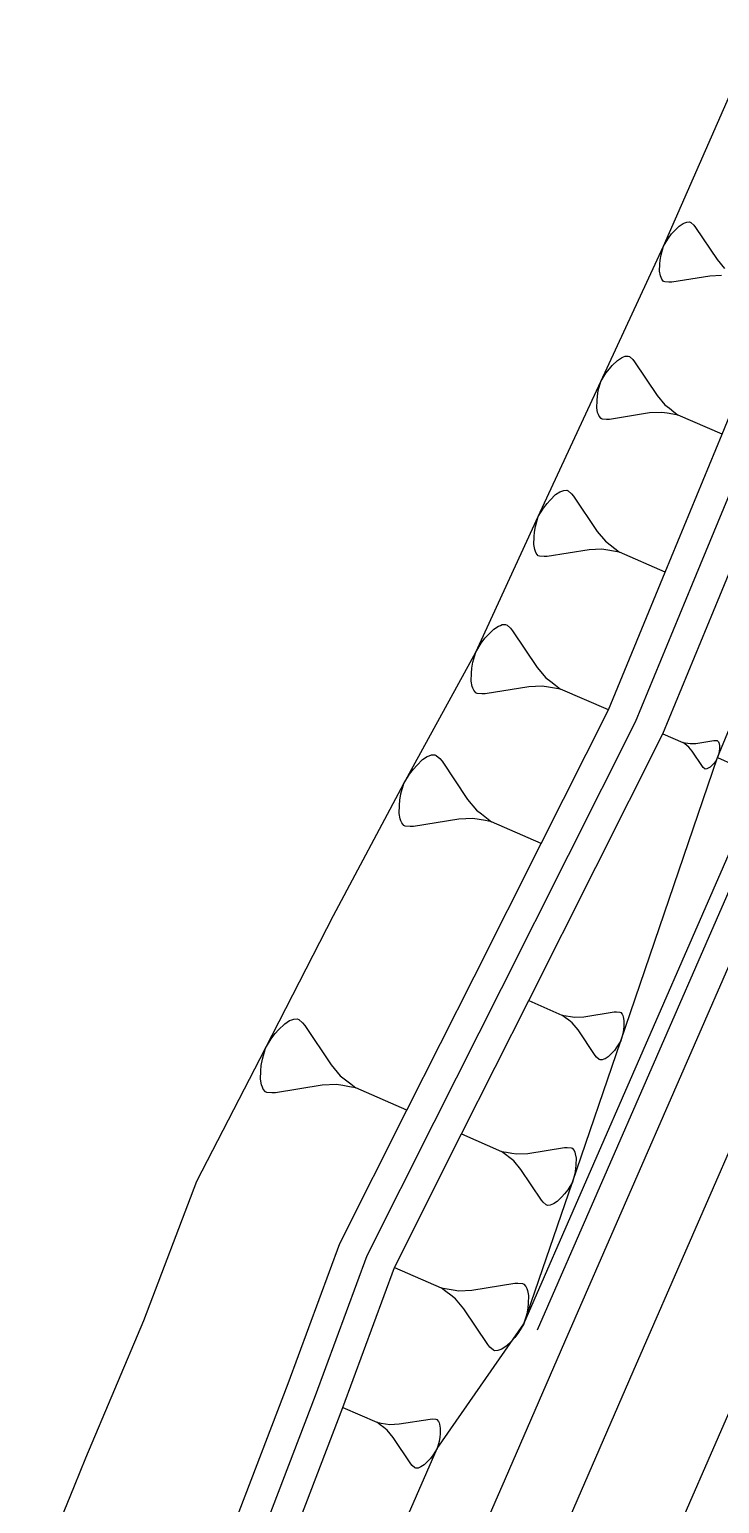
# Model space of a CAD drawing. Extents: x 386614 to 387594, y 803230 to 804419.
# Drawn here: x 387141.89 to 387165.04, y 803827.11 to 803876.54 of the extents above; entities that cross this region are included whole.
import ezdxf

# ---------------------------------------------------------------- set-up
doc = ezdxf.new("R2010")
doc.units = 0
doc.layers.get('0').update_dxf_attribs({"linetype": 'CONTINUOUS'})

msp = doc.modelspace()

# ---------------------------------------------------------------- linework, layer by layer
at = {"color": 7}
for p, q in [((387163.3223, 803869.5416), (387163.4317, 803869.6837)), ((387163.4317, 803869.6837), (387163.5238, 803869.7859)), ((387163.5238, 803869.7859), (387163.6905, 803869.9505)), ((387163.6905, 803869.9505), (387163.8225, 803870.0354)), ((387163.8225, 803870.0354), (387163.8797, 803870.0578)), ((387163.8797, 803870.0578), (387163.937, 803870.0803)), ((387163.937, 803870.0803), (387164.0342, 803870.0854)), ((387164.0342, 803870.0854), (387164.074, 803870.068)), ((387164.074, 803870.068), (387164.1763, 803869.9759)), ((387164.1763, 803869.9759), (387164.2386, 803869.9013)), ((387164.2386, 803869.9013), (387164.9572, 803868.8283)), ((387163.0787, 803868.9833), (387163.1606, 803869.2798)), ((387163.1606, 803869.2798), (387163.3223, 803869.5416)), ((387163.0367, 803868.6694), (387163.049, 803868.8064)), ((387163.049, 803868.8064), (387163.0787, 803868.9833)), ((387164.9572, 803868.8283), (387165.2066, 803868.5297)), ((387163.0295, 803868.4352), (387163.0367, 803868.6694)), ((387163.057, 803868.2808), (387163.0295, 803868.4352)), ((387163.0795, 803868.2235), (387163.057, 803868.2808)), ((387163.102, 803868.1662), (387163.0795, 803868.2235)), ((387164.7137, 803868.2701), (387163.4384, 803868.0669)), ((387165.1023, 803868.2904), (387164.7137, 803868.2701)), ((387163.1644, 803868.0916), (387163.102, 803868.1662)), ((387163.2042, 803868.0742), (387163.1644, 803868.0916)), ((387163.3413, 803868.0619), (387163.2042, 803868.0742)), ((387163.4384, 803868.0669), (387163.3413, 803868.0619)), ((387161.3447, 803865.1653), (387161.4414, 803865.2727)), ((387161.4414, 803865.2727), (387161.6165, 803865.4456)), ((387161.6165, 803865.4456), (387161.755, 803865.5347)), ((387161.755, 803865.5347), (387161.8152, 803865.5583)), ((387161.8152, 803865.5583), (387161.8753, 803865.5819)), ((387161.8753, 803865.5819), (387161.9774, 803865.5872)), ((387161.9774, 803865.5872), (387162.0192, 803865.569)), ((387162.0192, 803865.569), (387162.1266, 803865.4723)), ((387162.1266, 803865.4723), (387162.1921, 803865.3939)), ((387162.1921, 803865.3939), (387162.9468, 803864.267)), ((387160.9739, 803864.4298), (387161.0599, 803864.7412)), ((387161.0599, 803864.7412), (387161.2297, 803865.0161)), ((387161.2297, 803865.0161), (387161.3447, 803865.1653)), ((387160.9298, 803864.1001), (387160.9427, 803864.244)), ((387160.9427, 803864.244), (387160.9739, 803864.4298)), ((387162.9468, 803864.267), (387163.2088, 803863.9533)), ((387160.9222, 803863.8541), (387160.9298, 803864.1001)), ((387160.9511, 803863.6919), (387160.9222, 803863.8541)), ((387163.2088, 803863.9533), (387163.358, 803863.8384)), ((387163.358, 803863.8384), (387163.5073, 803863.7234)), ((387160.9747, 803863.6318), (387160.9511, 803863.6919)), ((387160.9984, 803863.5716), (387160.9747, 803863.6318)), ((387161.0638, 803863.4932), (387160.9984, 803863.5716)), ((387161.1057, 803863.4749), (387161.0638, 803863.4932)), ((387161.2496, 803863.462), (387161.1057, 803863.4749)), ((387161.3517, 803863.4674), (387161.2496, 803863.462)), ((387162.691, 803863.6807), (387161.3517, 803863.4674)), ((387163.0991, 803863.702), (387162.691, 803863.6807)), ((387163.2849, 803863.6708), (387163.0991, 803863.702)), ((387163.4707, 803863.6396), (387163.2849, 803863.6708)), ((387163.6565, 803863.6084), (387163.4707, 803863.6396)), ((387163.5073, 803863.7234), (387163.6565, 803863.6084)), ((387165.1223, 803862.969), (387163.6565, 803863.6084)), ((387159.3568, 803860.7608), (387159.5404, 803860.9421)), ((387159.5404, 803860.9421), (387159.6857, 803861.0355)), ((387159.6857, 803861.0355), (387159.7487, 803861.0602)), ((387159.7487, 803861.0602), (387159.8118, 803861.085)), ((387159.8118, 803861.085), (387159.9187, 803861.0906)), ((387159.9187, 803861.0906), (387159.9627, 803861.0714)), ((387159.9627, 803861.0714), (387160.0752, 803860.97)), ((387160.0752, 803860.97), (387160.1439, 803860.8878)), ((387160.1439, 803860.8878), (387160.9351, 803859.7064)), ((387158.9569, 803860.2036), (387159.1349, 803860.4918)), ((387159.1349, 803860.4918), (387159.2554, 803860.6483)), ((387159.2554, 803860.6483), (387159.3568, 803860.7608)), ((387158.834, 803859.6823), (387158.8667, 803859.8771)), ((387158.8667, 803859.8771), (387158.9569, 803860.2036)), ((387158.8125, 803859.2735), (387158.8204, 803859.5314)), ((387158.8204, 803859.5314), (387158.834, 803859.6823)), ((387160.9351, 803859.7064), (387161.2098, 803859.3775)), ((387161.2098, 803859.3775), (387161.3662, 803859.257)), ((387158.8428, 803859.1035), (387158.8125, 803859.2735)), ((387158.8676, 803859.0404), (387158.8428, 803859.1035)), ((387158.8923, 803858.9774), (387158.8676, 803859.0404)), ((387158.961, 803858.8952), (387158.8923, 803858.9774)), ((387159.0049, 803858.876), (387158.961, 803858.8952)), ((387159.1558, 803858.8625), (387159.0049, 803858.876)), ((387159.2628, 803858.868), (387159.1558, 803858.8625)), ((387160.6669, 803859.0917), (387159.2628, 803858.868)), ((387161.0948, 803859.1141), (387160.6669, 803859.0917)), ((387161.2896, 803859.0814), (387161.0948, 803859.1141)), ((387161.4844, 803859.0487), (387161.2896, 803859.0814)), ((387161.3662, 803859.257), (387161.5227, 803859.1365)), ((387161.6792, 803859.016), (387161.4844, 803859.0487)), ((387161.5227, 803859.1365), (387161.6792, 803859.016)), ((387163.216, 803858.3455), (387161.6792, 803859.016)), ((387157.2781, 803856.2452), (387157.4699, 803856.4346)), ((387157.4699, 803856.4346), (387157.6217, 803856.5321)), ((387157.6217, 803856.5321), (387157.6876, 803856.558)), ((387157.6876, 803856.558), (387157.7534, 803856.5839)), ((387157.7534, 803856.5839), (387157.8652, 803856.5897)), ((387157.8652, 803856.5897), (387157.9111, 803856.5697)), ((387157.9111, 803856.5697), (387158.0287, 803856.4638)), ((387158.0287, 803856.4638), (387158.1004, 803856.3779)), ((387158.1004, 803856.3779), (387158.9269, 803855.1437)), ((387156.8604, 803855.6631), (387157.0463, 803855.9642)), ((387157.0463, 803855.9642), (387157.1722, 803856.1276)), ((387157.1722, 803856.1276), (387157.2781, 803856.2452)), ((387156.7662, 803855.322), (387156.8604, 803855.6631)), ((387156.7095, 803854.6915), (387156.7178, 803854.9609)), ((387156.7178, 803854.9609), (387156.732, 803855.1185)), ((387156.732, 803855.1185), (387156.7662, 803855.322)), ((387158.9269, 803855.1437), (387159.2138, 803854.8002)), ((387156.7412, 803854.5139), (387156.7095, 803854.6915)), ((387156.7671, 803854.448), (387156.7412, 803854.5139)), ((387156.7929, 803854.3822), (387156.7671, 803854.448)), ((387156.8647, 803854.2963), (387156.7929, 803854.3822)), ((387158.6468, 803854.5016), (387157.1799, 803854.2679)), ((387159.0938, 803854.525), (387158.6468, 803854.5016)), ((387159.2973, 803854.4908), (387159.0938, 803854.525)), ((387159.2138, 803854.8002), (387159.3773, 803854.6743)), ((387159.5008, 803854.4566), (387159.2973, 803854.4908)), ((387159.3773, 803854.6743), (387159.5408, 803854.5484)), ((387159.7042, 803854.4225), (387159.5008, 803854.4566)), ((387159.5408, 803854.5484), (387159.7042, 803854.4225)), ((387161.3097, 803853.7221), (387159.7042, 803854.4225)), ((387156.9105, 803854.2763), (387156.8647, 803854.2963)), ((387157.0682, 803854.2621), (387156.9105, 803854.2763)), ((387157.1799, 803854.2679), (387157.0682, 803854.2621)), ((387163.1428, 803852.9224), (387163.8043, 803852.6338)), ((387163.8043, 803852.6338), (387163.8881, 803852.6197)), ((387163.8716, 803852.5819), (387163.8043, 803852.6338)), ((387163.939, 803852.5301), (387163.8716, 803852.5819)), ((387163.8881, 803852.6197), (387163.9719, 803852.6057)), ((387164.0063, 803852.4782), (387163.939, 803852.5301)), ((387163.9719, 803852.6057), (387164.0558, 803852.5916)), ((387164.1245, 803852.3366), (387164.0063, 803852.4782)), ((387164.0558, 803852.5916), (387164.2399, 803852.6012)), ((387164.2399, 803852.6012), (387164.8443, 803852.6975)), ((387164.8443, 803852.6975), (387164.8904, 803852.6999)), ((387164.8904, 803852.6999), (387164.9553, 803852.6941)), ((387164.9553, 803852.6941), (387164.9742, 803852.6858)), ((387164.9742, 803852.6858), (387165.0037, 803852.6504)), ((387165.0037, 803852.6504), (387165.0144, 803852.6233)), ((387165.0144, 803852.6233), (387165.0251, 803852.5961)), ((387165.0251, 803852.5961), (387165.0381, 803852.523)), ((387165.0347, 803852.412), (387165.0289, 803852.347)), ((387165.0381, 803852.523), (387165.0347, 803852.412)), ((387154.8814, 803851.8633), (387155.0801, 803852.0595)), ((387155.0801, 803852.0595), (387155.2374, 803852.1606)), ((387155.2374, 803852.1606), (387155.3056, 803852.1874)), ((387155.3056, 803852.1874), (387155.3739, 803852.2142)), ((387155.3739, 803852.2142), (387155.4897, 803852.2202)), ((387155.4897, 803852.2202), (387155.5372, 803852.1995)), ((387155.5372, 803852.1995), (387155.659, 803852.0898)), ((387155.659, 803852.0898), (387155.7334, 803852.0008)), ((387155.7334, 803852.0008), (387156.5898, 803850.7221)), ((387164.4651, 803851.8281), (387164.1245, 803852.3366)), ((387164.8038, 803851.8828), (387164.7248, 803851.8048)), ((387164.8475, 803851.9313), (387164.8038, 803851.8828)), ((387164.8994, 803851.9986), (387164.8475, 803851.9313)), ((387164.976, 803852.1227), (387164.8994, 803851.9986)), ((387165.0148, 803852.2632), (387164.976, 803852.1227)), ((387164.976, 803852.1227), (387165.5178, 803851.8863)), ((387165.0289, 803852.347), (387165.0148, 803852.2632)), ((387154.4486, 803851.2602), (387154.6412, 803851.5721)), ((387154.6412, 803851.5721), (387154.7717, 803851.7415)), ((387154.7717, 803851.7415), (387154.8814, 803851.8633)), ((387164.4946, 803851.7928), (387164.4651, 803851.8281)), ((387164.5431, 803851.7491), (387164.4946, 803851.7928)), ((387164.562, 803851.7409), (387164.5431, 803851.7491)), ((387164.608, 803851.7433), (387164.562, 803851.7409)), ((387164.6351, 803851.7539), (387164.608, 803851.7433)), ((387164.6623, 803851.7646), (387164.6351, 803851.7539)), ((387164.7248, 803851.8048), (387164.6623, 803851.7646)), ((387154.3156, 803850.6959), (387154.351, 803850.9068)), ((387154.351, 803850.9068), (387154.4486, 803851.2602)), ((387154.2923, 803850.2535), (387154.3009, 803850.5326)), ((387154.3009, 803850.5326), (387154.3156, 803850.6959)), ((387156.5898, 803850.7221), (387156.887, 803850.3661)), ((387154.3251, 803850.0695), (387154.2923, 803850.2535)), ((387154.3519, 803850.0012), (387154.3251, 803850.0695)), ((387154.3787, 803849.933), (387154.3519, 803850.0012)), ((387154.453, 803849.844), (387154.3787, 803849.933)), ((387156.2995, 803850.0567), (387154.7797, 803849.8146)), ((387156.7626, 803850.081), (387156.2995, 803850.0567)), ((387156.9735, 803850.0455), (387156.7626, 803850.081)), ((387156.887, 803850.3661), (387157.0564, 803850.2356)), ((387157.1843, 803850.0101), (387156.9735, 803850.0455)), ((387157.0564, 803850.2356), (387157.2258, 803850.1052)), ((387157.3951, 803849.9747), (387157.1843, 803850.0101)), ((387157.2258, 803850.1052), (387157.3951, 803849.9747)), ((387159.0585, 803849.2491), (387157.3951, 803849.9747)), ((387154.5006, 803849.8233), (387154.453, 803849.844)), ((387154.6639, 803849.8086), (387154.5006, 803849.8233)), ((387154.7797, 803849.8146), (387154.6639, 803849.8086)), ((387158.6405, 803843.9764), (387159.7543, 803843.4904)), ((387159.7543, 803843.4904), (387159.8955, 803843.4667)), ((387159.8678, 803843.4031), (387159.7543, 803843.4904)), ((387159.8955, 803843.4667), (387160.0367, 803843.443)), ((387160.488, 803843.4355), (387161.5058, 803843.5976)), ((387161.5058, 803843.5976), (387161.5833, 803843.6017)), ((387161.5833, 803843.6017), (387161.6927, 803843.5919)), ((387161.6927, 803843.5919), (387161.7245, 803843.578)), ((387161.7245, 803843.578), (387161.7743, 803843.5184)), ((387161.7743, 803843.5184), (387161.7922, 803843.4727)), ((387161.7922, 803843.4727), (387161.8102, 803843.427)), ((387150.1387, 803842.8714), (387150.2518, 803842.997)), ((387150.2518, 803842.997), (387150.4566, 803843.1991)), ((387150.4566, 803843.1991), (387150.6186, 803843.3033)), ((387150.6186, 803843.3033), (387150.6889, 803843.3309)), ((387150.6889, 803843.3309), (387150.7593, 803843.3585)), ((387150.7593, 803843.3585), (387150.8786, 803843.3648)), ((387150.8786, 803843.3648), (387150.9276, 803843.3434)), ((387150.9276, 803843.3434), (387151.0531, 803843.2303)), ((387151.0531, 803843.2303), (387151.1297, 803843.1386)), ((387151.1297, 803843.1386), (387152.0122, 803841.8209)), ((387159.9812, 803843.3157), (387159.8678, 803843.4031)), ((387160.0946, 803843.2284), (387159.9812, 803843.3157)), ((387160.0367, 803843.443), (387160.1779, 803843.4193)), ((387160.2937, 803842.99), (387160.0946, 803843.2284)), ((387160.1779, 803843.4193), (387160.488, 803843.4355)), ((387160.8671, 803842.1337), (387160.2937, 803842.99)), ((387161.8166, 803843.0075), (387161.7929, 803842.8663)), ((387161.8102, 803843.427), (387161.8322, 803843.3037)), ((387161.8264, 803843.1168), (387161.8166, 803843.0075)), ((387161.8322, 803843.3037), (387161.8264, 803843.1168)), ((387149.8058, 803842.3754), (387150.0043, 803842.6969)), ((387150.0043, 803842.6969), (387150.1387, 803842.8714)), ((387161.7275, 803842.6296), (387161.5985, 803842.4208)), ((387161.7929, 803842.8663), (387161.7275, 803842.6296)), ((387149.6687, 803841.794), (387149.7052, 803842.0113)), ((387149.7052, 803842.0113), (387149.8058, 803842.3754)), ((387160.9169, 803842.0741), (387160.8671, 803842.1337)), ((387160.9985, 803842.0006), (387160.9169, 803842.0741)), ((387161.0303, 803841.9867), (387160.9985, 803842.0006)), ((387161.1079, 803841.9908), (387161.0303, 803841.9867)), ((387161.1536, 803842.0087), (387161.1079, 803841.9908)), ((387161.1993, 803842.0267), (387161.1536, 803842.0087)), ((387161.3046, 803842.0944), (387161.1993, 803842.0267)), ((387161.4377, 803842.2257), (387161.3046, 803842.0944)), ((387161.5111, 803842.3073), (387161.4377, 803842.2257)), ((387161.5985, 803842.4208), (387161.5111, 803842.3073)), ((387149.6447, 803841.3381), (387149.6536, 803841.6257)), ((387149.6536, 803841.6257), (387149.6687, 803841.794)), ((387152.0122, 803841.8209), (387152.3185, 803841.4541)), ((387149.6786, 803841.1485), (387149.6447, 803841.3381)), ((387149.7062, 803841.0782), (387149.6786, 803841.1485)), ((387149.7338, 803841.0078), (387149.7062, 803841.0782)), ((387149.8104, 803840.9161), (387149.7338, 803841.0078)), ((387151.7131, 803841.1353), (387150.1469, 803840.8859)), ((387152.1903, 803841.1603), (387151.7131, 803841.1353)), ((387152.4076, 803841.1238), (387152.1903, 803841.1603)), ((387152.3185, 803841.4541), (387152.493, 803841.3197)), ((387152.6248, 803841.0873), (387152.4076, 803841.1238)), ((387152.493, 803841.3197), (387152.6676, 803841.1853)), ((387152.8421, 803841.0508), (387152.6248, 803841.0873)), ((387152.6676, 803841.1853), (387152.8421, 803841.0508)), ((387154.5561, 803840.3031), (387152.8421, 803841.0508)), ((387149.8593, 803840.8947), (387149.8104, 803840.9161)), ((387150.0276, 803840.8796), (387149.8593, 803840.8947)), ((387150.1469, 803840.8859), (387150.0276, 803840.8796)), ((387156.3893, 803839.5034), (387157.7294, 803838.9187)), ((387158.6121, 803838.8527), (387159.8365, 803839.0477)), ((387159.8365, 803839.0477), (387159.9298, 803839.0526)), ((387159.9298, 803839.0526), (387160.0614, 803839.0408)), ((387160.0614, 803839.0408), (387160.0997, 803839.0241)), ((387160.0997, 803839.0241), (387160.1596, 803838.9524)), ((387157.7294, 803838.9187), (387157.8992, 803838.8902)), ((387157.8658, 803838.8136), (387157.7294, 803838.9187)), ((387158.0023, 803838.7085), (387157.8658, 803838.8136)), ((387157.8992, 803838.8902), (387158.0691, 803838.8617)), ((387158.1387, 803838.6034), (387158.0023, 803838.7085)), ((387158.0691, 803838.8617), (387158.239, 803838.8332)), ((387158.3782, 803838.3167), (387158.1387, 803838.6034)), ((387158.239, 803838.8332), (387158.6121, 803838.8527)), ((387160.1596, 803838.9524), (387160.1811, 803838.8974)), ((387160.1811, 803838.8974), (387160.2027, 803838.8424)), ((387160.2027, 803838.8424), (387160.2292, 803838.6941)), ((387160.2292, 803838.6941), (387160.2223, 803838.4693)), ((387159.0682, 803837.2865), (387158.3782, 803838.3167)), ((387160.1819, 803838.1679), (387160.1033, 803837.8831)), ((387160.2104, 803838.3377), (387160.1819, 803838.1679)), ((387160.2223, 803838.4693), (387160.2104, 803838.3377)), ((387159.9481, 803837.6318), (387159.843, 803837.4954)), ((387160.1033, 803837.8831), (387159.9481, 803837.6318)), ((387159.1281, 803837.2148), (387159.0682, 803837.2865)), ((387159.2262, 803837.1264), (387159.1281, 803837.2148)), ((387159.2645, 803837.1097), (387159.2262, 803837.1264)), ((387159.3578, 803837.1146), (387159.2645, 803837.1097)), ((387159.4128, 803837.1361), (387159.3578, 803837.1146)), ((387159.4678, 803837.1577), (387159.4128, 803837.1361)), ((387159.5945, 803837.2392), (387159.4678, 803837.1577)), ((387159.7546, 803837.3972), (387159.5945, 803837.2392)), ((387159.843, 803837.4954), (387159.7546, 803837.3972)), ((387154.1365, 803835.0311), (387155.7039, 803834.3473)), ((387155.7039, 803834.3473), (387155.9025, 803834.3139)), ((387155.8635, 803834.2244), (387155.7039, 803834.3473)), ((387156.0231, 803834.1014), (387155.8635, 803834.2244)), ((387155.9025, 803834.3139), (387156.1012, 803834.2806)), ((387156.1827, 803833.9785), (387156.0231, 803834.1014)), ((387156.1012, 803834.2806), (387156.2999, 803834.2472)), ((387156.2999, 803834.2472), (387156.7363, 803834.2701)), ((387156.7363, 803834.2701), (387158.1684, 803834.4982)), ((387158.1684, 803834.4982), (387158.2775, 803834.5039)), ((387158.2775, 803834.5039), (387158.4314, 803834.49)), ((387158.4314, 803834.49), (387158.4762, 803834.4705)), ((387158.4762, 803834.4705), (387158.5462, 803834.3866)), ((387158.5462, 803834.3866), (387158.5714, 803834.3223)), ((387158.5714, 803834.3223), (387158.5967, 803834.258)), ((387158.5967, 803834.258), (387158.6276, 803834.0846)), ((387158.6276, 803834.0846), (387158.6195, 803833.8216)), ((387156.4628, 803833.6431), (387156.1827, 803833.9785)), ((387157.2697, 803832.4382), (387156.4628, 803833.6431)), ((387158.6057, 803833.6677), (387158.5723, 803833.4691)), ((387158.6195, 803833.8216), (387158.6057, 803833.6677)), ((387158.4804, 803833.1361), (387158.2988, 803832.8421)), ((387158.5723, 803833.4691), (387158.4804, 803833.1361)), ((387158.1759, 803832.6825), (387158.0725, 803832.5677)), ((387158.2988, 803832.8421), (387158.1759, 803832.6825)), ((387157.3398, 803832.3543), (387157.2697, 803832.4382)), ((387157.4546, 803832.2509), (387157.3398, 803832.3543)), ((387157.4994, 803832.2314), (387157.4546, 803832.2509)), ((387157.6084, 803832.2371), (387157.4994, 803832.2314)), ((387157.6728, 803832.2624), (387157.6084, 803832.2371)), ((387157.7371, 803832.2876), (387157.6728, 803832.2624)), ((387157.8853, 803832.3829), (387157.7371, 803832.2876)), ((387158.0725, 803832.5677), (387157.8853, 803832.3829)), ((387152.4052, 803830.3313), (387153.5452, 803829.834)), ((387153.5452, 803829.834), (387153.6897, 803829.8097)), ((387153.6612, 803829.7446), (387153.5452, 803829.834)), ((387153.7773, 803829.6552), (387153.6612, 803829.7446)), ((387153.6897, 803829.8097), (387153.8341, 803829.7854)), ((387153.8934, 803829.5658), (387153.7773, 803829.6552)), ((387153.8341, 803829.7854), (387153.9786, 803829.7612)), ((387153.9786, 803829.7612), (387154.296, 803829.7778)), ((387154.296, 803829.7778), (387155.3376, 803829.9437)), ((387155.3376, 803829.9437), (387155.4169, 803829.9478)), ((387155.4169, 803829.9478), (387155.5289, 803829.9378)), ((387155.5289, 803829.9378), (387155.5614, 803829.9236)), ((387155.5614, 803829.9236), (387155.6124, 803829.8626)), ((387155.6124, 803829.8626), (387155.6307, 803829.8158)), ((387155.6307, 803829.8158), (387155.6491, 803829.769)), ((387155.6491, 803829.769), (387155.6716, 803829.6429)), ((387155.6716, 803829.6429), (387155.6657, 803829.4516)), ((387154.0971, 803829.3218), (387153.8934, 803829.5658)), ((387154.684, 803828.4455), (387154.0971, 803829.3218)), ((387155.6314, 803829.1952), (387155.5645, 803828.953)), ((387155.6556, 803829.3397), (387155.6314, 803829.1952)), ((387155.6657, 803829.4516), (387155.6556, 803829.3397)), ((387155.4325, 803828.7393), (387155.3431, 803828.6232)), ((387155.5645, 803828.953), (387155.4325, 803828.7393)), ((387154.7349, 803828.3845), (387154.684, 803828.4455)), ((387154.8184, 803828.3093), (387154.7349, 803828.3845)), ((387154.851, 803828.2951), (387154.8184, 803828.3093)), ((387154.9304, 803828.2992), (387154.851, 803828.2951)), ((387154.9771, 803828.3176), (387154.9304, 803828.2992)), ((387155.0239, 803828.336), (387154.9771, 803828.3176)), ((387155.1317, 803828.4053), (387155.0239, 803828.336)), ((387155.2679, 803828.5397), (387155.1317, 803828.4053)), ((387155.3431, 803828.6232), (387155.2679, 803828.5397))]:
    msp.add_line(p, q, dxfattribs=at)
at = {"color": 7, "linetype": 'CONTINUOUS'}
for points in [[(387141.8946, 803824.0064), (387143.4013, 803827.7032), (387143.7818, 803828.6382), (387145.7293, 803833.2437), (387147.513, 803837.9206), (387149.8058, 803842.3754), (387152.097, 803846.831), (387154.4486, 803851.2602), (387156.8604, 803855.6631), (387158.9569, 803860.2036), (387161.0599, 803864.7412), (387163.1606, 803869.2798), (387165.1677, 803873.8594), (387167.1722, 803878.4399), (387169.2059, 803883.0078), (387171.3124, 803887.5439), (387173.5215, 803892.0353), (387175.8365, 803896.4804), (387177.2953, 803899.3058), (387177.6538, 803900)], [(387148.3887, 803800), (387150.1509, 803804.0393), (387152.1502, 803808.6222), (387154.1495, 803813.2051), (387156.1488, 803817.788), (387157.7446, 803821.4459), (387158.1481, 803822.3709), (387160.1474, 803826.9537), (387162.1467, 803831.5366), (387164.146, 803836.1195), (387166.1452, 803840.7024), (387168.1445, 803845.2853), (387170.1438, 803849.8682), (387172.1431, 803854.451), (387174.1424, 803859.0339), (387176.1417, 803863.6168), (387178.141, 803868.1997), (387180.1403, 803872.7826), (387182.1396, 803877.3655), (387184.1389, 803881.9483), (387186.1382, 803886.5312), (387188.1375, 803891.1141), (387190.1368, 803895.697), (387192.014, 803900)], [(387149.696, 803826.0581), (387151.4887, 803830.7311), (387153.2199, 803835.4309), (387155.4727, 803839.9032), (387157.7239, 803844.3762), (387159.9751, 803848.8492), (387162.2262, 803853.3222), (387164.1326, 803857.9457), (387166.0389, 803862.5691), (387167.9452, 803867.1926), (387169.8516, 803871.816), (387171.7579, 803876.4394), (387173.6642, 803881.0629), (387175.5705, 803885.6863), (387177.4769, 803890.3097), (387179.3832, 803894.9332), (387180.5891, 803897.8689), (387181.2834, 803899.5593), (387181.4632, 803900)], [(387150.6125, 803825.6582), (387152.4052, 803830.3313), (387154.1365, 803835.0311), (387156.3893, 803839.5034), (387158.6405, 803843.9764), (387160.8916, 803848.4494), (387163.1428, 803852.9224), (387165.0491, 803857.5458), (387166.9555, 803862.1693), (387168.8618, 803866.7927), (387170.7681, 803871.4161), (387172.6745, 803876.0396), (387174.5808, 803880.663), (387176.4871, 803885.2865), (387178.3935, 803889.9099), (387180.2998, 803894.5333), (387181.5056, 803897.4691), (387182.1999, 803899.1595), (387182.5429, 803900)], [(387158.479, 803833.1366), (387160.1033, 803837.8831), (387161.7275, 803842.6296), (387163.3517, 803847.3762), (387164.976, 803852.1227), (387166.8823, 803856.7461), (387168.7886, 803861.3695), (387170.695, 803865.993), (387172.6013, 803870.6164), (387174.5076, 803875.2399), (387176.4139, 803879.8633), (387178.3203, 803884.4867), (387180.2266, 803889.1102), (387182.1329, 803893.7336), (387183.3388, 803896.6694), (387184.0331, 803898.3597), (387184.7024, 803900)], [(387163.3554, 803825.5542), (387165.3547, 803830.1371), (387167.354, 803834.72), (387169.3533, 803839.3029), (387171.3526, 803843.8858), (387173.3519, 803848.4687), (387175.3512, 803853.0515), (387177.3504, 803857.6344), (387179.3497, 803862.2173), (387181.349, 803866.8002), (387183.3483, 803871.3831), (387185.3476, 803875.966), (387187.3469, 803880.5488), (387189.3462, 803885.1317), (387191.3455, 803889.7146), (387192.6143, 803892.6229), (387193.3448, 803894.2975), (387195.3441, 803898.8804), (387195.8325, 803900)]]:
    msp.add_lwpolyline(points, dxfattribs=at)
at = {"color": 1, "linetype": 'CONTINUOUS'}
for points in [[(387148.7794, 803826.458), (387150.5721, 803831.131), (387152.3034, 803835.8308), (387154.5561, 803840.3031), (387156.8073, 803844.7761), (387159.0585, 803849.2491), (387161.3097, 803853.7221), (387163.216, 803858.3455), (387165.1223, 803862.969), (387167.0286, 803867.5924), (387168.935, 803872.2159), (387170.8413, 803876.8393), (387172.7476, 803881.4627), (387174.654, 803886.0862), (387176.5603, 803890.7096), (387178.4666, 803895.333), (387179.6725, 803898.2688), (387180.3668, 803899.9592), (387180.3835, 803900)], [(387153.5652, 803824.3702), (387155.5645, 803828.953), (387158.4804, 803833.1361), (387160.4796, 803837.7189), (387162.4789, 803842.3018), (387164.4782, 803846.8847), (387166.4775, 803851.4676), (387168.4768, 803856.0505), (387170.4761, 803860.6334), (387172.4754, 803865.2162), (387174.4747, 803869.7991), (387176.474, 803874.382), (387178.4733, 803878.9649), (387180.4726, 803883.5478), (387182.4719, 803888.1307), (387184.4712, 803892.7135), (387185.7399, 803895.6218), (387186.4705, 803897.2964), (387187.6499, 803900)], [(387158.9386, 803832.9361), (387160.9379, 803837.519), (387162.9372, 803842.1019), (387164.9365, 803846.6848), (387166.9358, 803851.2677), (387168.9351, 803855.8505), (387170.9344, 803860.4334), (387172.9337, 803865.0163), (387174.933, 803869.5992), (387176.9323, 803874.1821), (387178.9316, 803878.765), (387180.9309, 803883.3479), (387182.9302, 803887.9307), (387184.9295, 803892.5136), (387186.1982, 803895.4219), (387186.9288, 803897.0965), (387188.1954, 803900)]]:
    msp.add_lwpolyline(points, dxfattribs=at)
at = {"color": 2, "linetype": 'CONTINUOUS'}
msp.add_lwpolyline([(387155.8566, 803823.3705), (387157.8559, 803827.9534), (387159.8552, 803832.5363), (387161.8545, 803837.1192), (387163.8538, 803841.702), (387165.8531, 803846.2849), (387167.8524, 803850.8678), (387169.8517, 803855.4507), (387171.851, 803860.0336), (387173.8503, 803864.6165), (387175.8496, 803869.1993), (387177.8489, 803873.7822), (387179.8482, 803878.3651), (387181.8475, 803882.948), (387183.8467, 803887.5309), (387185.846, 803892.1138), (387187.8453, 803896.6966), (387189.2864, 803900)], dxfattribs=at)

doc.saveas('drawing.dxf')
